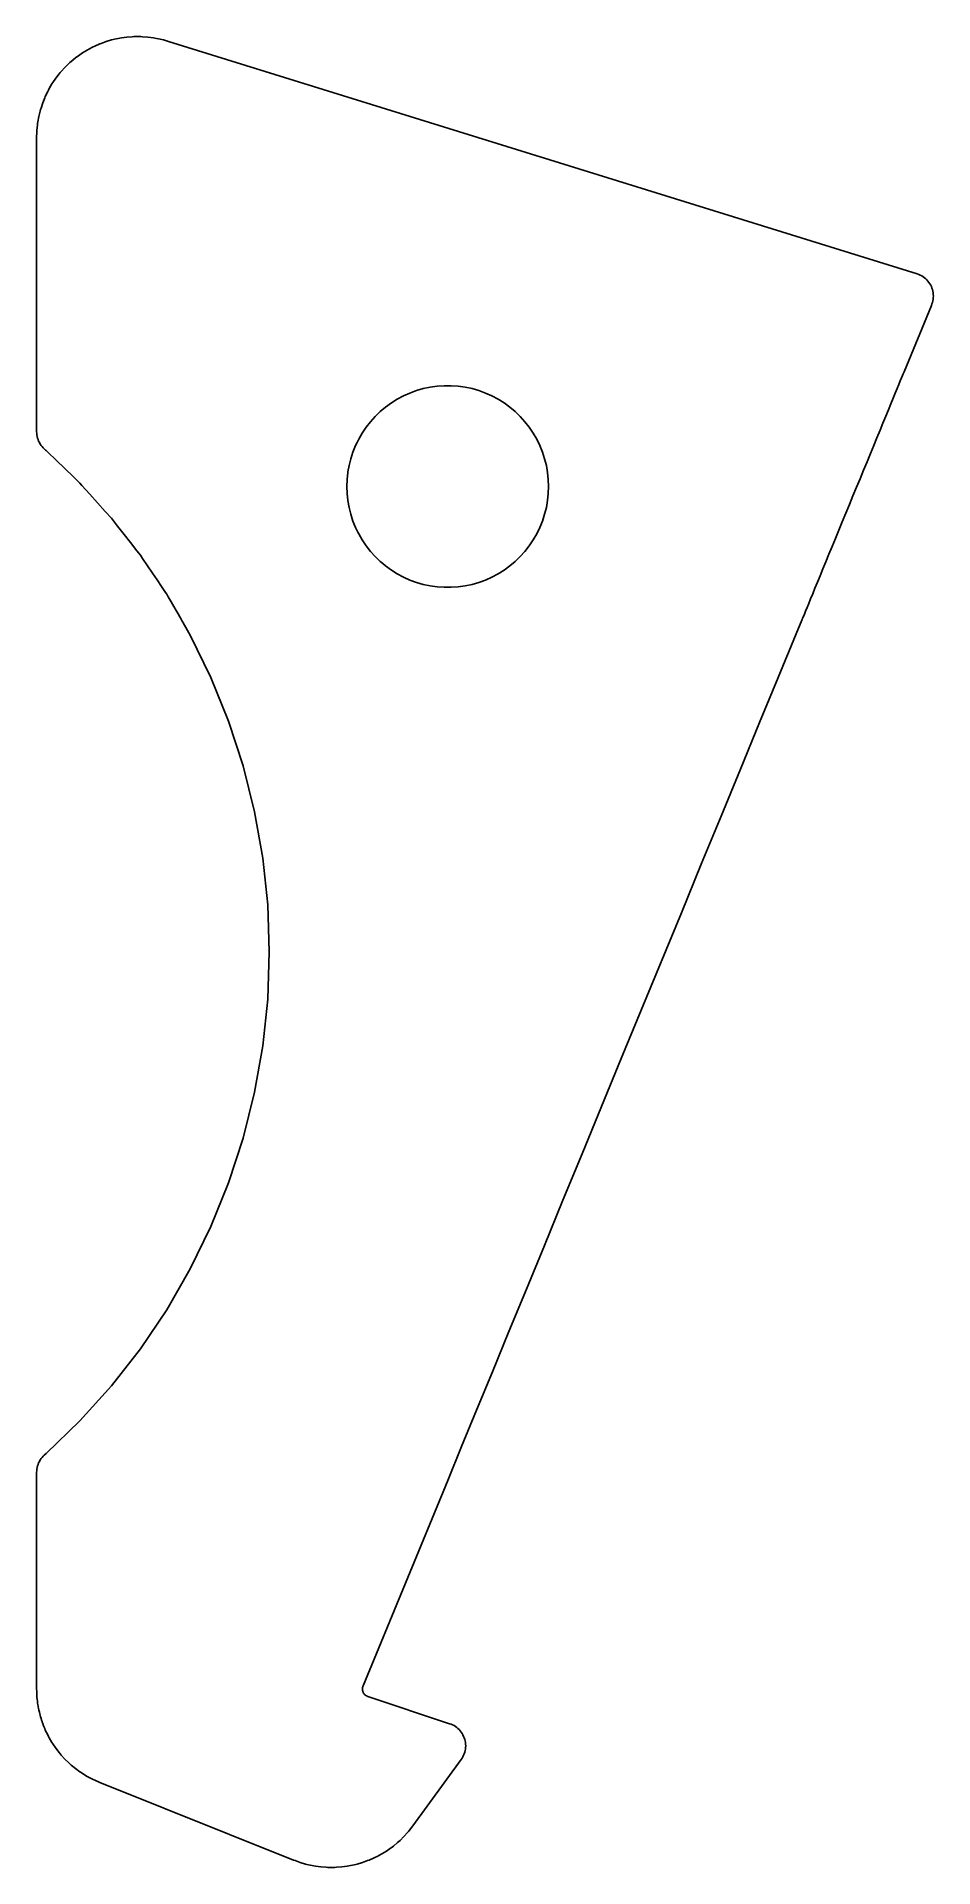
# Model space of a CAD drawing. Header units: metres. Extents: x -3 to 113, y -8 to 228.
import ezdxf

# ---------------------------------------------------------------- set-up
doc = ezdxf.new("R2010")
doc.units = ezdxf.units.M

msp = doc.modelspace()

# ---------------------------------------------------------------- linework, layer by layer
for p, q in [((4.11629, 226.586), (3.5, 226.258)), ((4.30118, 226.684), (4.11629, 226.586)), ((4.49247, 226.769), (4.30118, 226.684)), ((5.13011, 227.053), (4.49247, 226.769)), ((5.32688, 227.125), (5.13011, 227.053)), ((5.98278, 227.364), (5.32688, 227.125)), ((6.65373, 227.556), (5.98278, 227.364)), ((6.85502, 227.614), (6.65373, 227.556)), ((7.05984, 227.657), (6.85502, 227.614)), ((7.74257, 227.803), (7.05984, 227.657)), ((7.94993, 227.832), (7.74257, 227.803)), ((8.64113, 227.929), (7.94993, 227.832)), ((9.33742, 227.977), (8.64113, 227.929)), ((9.54631, 227.992), (9.33742, 227.977)), ((10.4537, 227.992), (9.54631, 227.992)), ((10.6626, 227.977), (10.4537, 227.992)), ((11.3589, 227.929), (10.6626, 227.977)), ((12.0501, 227.832), (11.3589, 227.929)), ((12.2574, 227.803), (12.0501, 227.832)), ((12.9402, 227.657), (12.2574, 227.803)), ((13.145, 227.614), (12.9402, 227.657)), ((13.3463, 227.556), (13.145, 227.614)), ((14.0172, 227.364), (13.3463, 227.556)), ((110.538, 197.409), (14.0172, 227.364)), ((1.15067, 224.515), (0.64858, 224.031)), ((1.3013, 224.661), (1.15067, 224.515)), ((1.46171, 224.795), (1.3013, 224.661)), ((1.9964, 225.244), (1.46171, 224.795)), ((2.56109, 225.654), (1.9964, 225.244)), ((2.73049, 225.777), (2.56109, 225.654)), ((2.90807, 225.888), (2.73049, 225.777)), ((3.5, 226.258), (2.90807, 225.888)), ((-1.02462, 221.889), (-1.37362, 221.284)), ((-0.90753, 222.063), (-1.02462, 221.889)), ((-0.51722, 222.641), (-0.90753, 222.063)), ((-0.0875, 223.191), (-0.51722, 222.641)), ((0.04142, 223.356), (-0.0875, 223.191)), ((0.18154, 223.512), (0.04142, 223.356)), ((0.64858, 224.031), (0.18154, 223.512)), ((-1.95453, 220.093), (-2.216, 219.446)), ((-1.87609, 220.288), (-1.95453, 220.093)), ((-1.57011, 220.915), (-1.87609, 220.288)), ((-1.47832, 221.103), (-1.57011, 220.915)), ((-1.37362, 221.284), (-1.47832, 221.103)), ((-2.71592, 217.703), (-2.83712, 217.015)), ((-2.54706, 218.38), (-2.71592, 217.703)), ((-2.4964, 218.583), (-2.54706, 218.38)), ((-2.43169, 218.782), (-2.4964, 218.583)), ((-2.216, 219.446), (-2.43169, 218.782)), ((-2.97564, 215.698), (-3, 215)), ((-3, 215), (-3, 177.069)), ((-2.96833, 215.907), (-2.97564, 215.698)), ((-2.89537, 216.601), (-2.96833, 215.907)), ((-2.87348, 216.809), (-2.89537, 216.601)), ((-2.83712, 217.015), (-2.87348, 216.809)), ((110.735, 197.337), (110.538, 197.409)), ((110.926, 197.252), (110.735, 197.337)), ((111.111, 197.154), (110.926, 197.252)), ((111.288, 197.043), (111.111, 197.154)), ((111.458, 196.92), (111.288, 197.043)), ((111.618, 196.785), (111.458, 196.92)), ((111.769, 196.64), (111.618, 196.785)), ((111.909, 196.484), (111.769, 196.64)), ((112.038, 196.319), (111.909, 196.484)), ((112.155, 196.146), (112.038, 196.319)), ((112.26, 195.964), (112.155, 196.146)), ((112.351, 195.776), (112.26, 195.964)), ((112.43, 195.582), (112.351, 195.776)), ((112.351, 193.336), (112.43, 193.53)), ((112.494, 195.383), (112.43, 195.582)), ((112.43, 193.53), (112.494, 193.729)), ((112.545, 195.18), (112.494, 195.383)), ((112.494, 193.729), (112.545, 193.932)), ((112.581, 194.973), (112.545, 195.18)), ((112.545, 193.932), (112.581, 194.138)), ((112.603, 194.765), (112.581, 194.973)), ((112.581, 194.138), (112.603, 194.347)), ((112.611, 194.556), (112.603, 194.765)), ((112.603, 194.347), (112.611, 194.556)), ((108.824, 184.77), (112.351, 193.336)), ((108.506, 183.997), (108.633, 184.305)), ((108.633, 184.305), (108.728, 184.537)), ((108.728, 184.537), (108.792, 184.692)), ((108.792, 184.692), (108.824, 184.77)), ((44.3012, 181.684), (45.1301, 182.053)), ((45.1301, 182.053), (45.9828, 182.364)), ((45.9828, 182.364), (46.855, 182.614)), ((46.855, 182.614), (47.7426, 182.803)), ((47.7426, 182.803), (48.6411, 182.929)), ((48.6411, 182.929), (49.5463, 182.992)), ((49.5463, 182.992), (50.4537, 182.992)), ((50.4537, 182.992), (51.3589, 182.929)), ((51.3589, 182.929), (52.2574, 182.803)), ((52.2574, 182.803), (53.145, 182.614)), ((53.145, 182.614), (54.0172, 182.364)), ((54.0172, 182.364), (54.8699, 182.053)), ((54.8699, 182.053), (55.6988, 181.684)), ((107.432, 181.388), (107.702, 182.044)), ((107.702, 182.044), (107.946, 182.636)), ((107.946, 182.636), (108.162, 183.16)), ((108.162, 183.16), (108.349, 183.615)), ((108.349, 183.615), (108.506, 183.997)), ((40.6486, 179.031), (41.3013, 179.661)), ((41.3013, 179.661), (41.9964, 180.244)), ((41.9964, 180.244), (42.7305, 180.777)), ((42.7305, 180.777), (43.5, 181.258)), ((43.5, 181.258), (44.3012, 181.684)), ((55.6988, 181.684), (56.5, 181.258)), ((56.5, 181.258), (57.2695, 180.777)), ((57.2695, 180.777), (58.0036, 180.244)), ((58.0036, 180.244), (58.6987, 179.661)), ((58.6987, 179.661), (59.3514, 179.031)), ((106.475, 179.064), (106.817, 179.894)), ((106.817, 179.894), (107.136, 180.67)), ((107.136, 180.67), (107.432, 181.388)), ((-3, 177.069), (-2.99269, 176.86)), ((38.9754, 176.889), (39.4828, 177.641)), ((39.4828, 177.641), (40.0414, 178.356)), ((40.0414, 178.356), (40.6486, 179.031)), ((59.3514, 179.031), (59.9586, 178.356)), ((59.9586, 178.356), (60.5172, 177.641)), ((60.5172, 177.641), (61.0246, 176.889)), ((105.333, 176.291), (105.731, 177.258)), ((105.731, 177.258), (106.113, 178.184)), ((106.113, 178.184), (106.475, 179.064)), ((-2.99269, 176.86), (-2.9708, 176.652)), ((-2.9708, 176.652), (-2.93444, 176.445)), ((-2.93444, 176.445), (-2.88378, 176.242)), ((-2.88378, 176.242), (-2.81908, 176.043)), ((-2.81908, 176.043), (-2.74064, 175.849)), ((-2.74064, 175.849), (-2.64884, 175.661)), ((-2.64884, 175.661), (-2.54414, 175.479)), ((-2.54414, 175.479), (-2.42705, 175.306)), ((-2.42705, 175.306), (-2.29813, 175.141)), ((-2.29813, 175.141), (-2.15802, 174.985)), ((-2.15802, 174.985), (-2.00739, 174.84)), ((-2.00739, 174.84), (-1.84698, 174.705)), ((-1.84698, 174.705), (-1.78563, 174.654)), ((-1.78563, 174.654), (-1.54768, 174.424)), ((37.784, 174.446), (38.1239, 175.288)), ((38.1239, 175.288), (38.3069, 175.663)), ((38.3069, 175.663), (38.5217, 176.103)), ((38.5217, 176.103), (38.9754, 176.889)), ((61.0246, 176.889), (61.4783, 176.103)), ((61.4783, 176.103), (61.8761, 175.288)), ((61.8761, 175.288), (62.216, 174.446)), ((104.493, 174.252), (104.92, 175.288)), ((104.92, 175.288), (105.333, 176.291)), ((-1.54768, 174.424), (-0.47543, 173.388)), ((-0.47543, 173.388), (0.62443, 172.326)), ((0.62443, 172.326), (1.74654, 171.243)), ((37.1417, 171.896), (37.2841, 172.703)), ((37.2841, 172.703), (37.5036, 173.583)), ((37.5036, 173.583), (37.784, 174.446)), ((62.216, 174.446), (62.4964, 173.583)), ((62.4964, 173.583), (62.7159, 172.703)), ((62.7159, 172.703), (62.8735, 171.809)), ((103.61, 172.106), (104.056, 173.19)), ((104.056, 173.19), (104.493, 174.252)), ((1.74654, 171.243), (2.58256, 170.435)), ((2.58256, 170.435), (2.84591, 170.143)), ((2.84591, 170.143), (3.84596, 169.032)), ((37, 170), (37.0317, 170.907)), ((37.0317, 169.093), (37, 170)), ((37.0317, 170.907), (37.1265, 171.809)), ((37.1265, 171.809), (37.1417, 171.896)), ((62.8735, 171.809), (62.9683, 170.907)), ((62.9683, 170.907), (63, 170)), ((63, 170), (62.9683, 169.093)), ((102.7, 169.896), (103.157, 171.007)), ((103.157, 171.007), (103.61, 172.106)), ((3.84596, 169.032), (4.85091, 167.916)), ((4.85091, 167.916), (5.85585, 166.8)), ((37.1265, 168.191), (37.0317, 169.093)), ((37.2841, 167.297), (37.1265, 168.191)), ((62.8735, 168.191), (62.7159, 167.297)), ((62.9683, 169.093), (62.8735, 168.191)), ((101.323, 166.553), (101.78, 167.664)), ((101.78, 167.664), (102.24, 168.78)), ((102.24, 168.78), (102.7, 169.896)), ((5.85585, 166.8), (6.64586, 165.923)), ((6.64586, 165.923), (7.43689, 164.91)), ((37.5036, 166.417), (37.2841, 167.297)), ((37.784, 165.554), (37.5036, 166.417)), ((38.1239, 164.712), (37.784, 165.554)), ((62.216, 165.554), (61.8761, 164.712)), ((62.4964, 166.417), (62.216, 165.554)), ((62.7159, 167.297), (62.4964, 166.417)), ((100.424, 164.37), (100.87, 165.453)), ((100.87, 165.453), (101.323, 166.553)), ((7.43689, 164.91), (8.2835, 163.826)), ((8.2835, 163.826), (9.11332, 162.764)), ((38.4115, 164.123), (38.1239, 164.712)), ((38.5217, 163.897), (38.4115, 164.123)), ((38.9754, 163.111), (38.5217, 163.897)), ((39.4828, 162.359), (38.9754, 163.111)), ((61.0246, 163.111), (60.5172, 162.359)), ((61.4783, 163.897), (61.0246, 163.111)), ((61.8761, 164.712), (61.4783, 163.897)), ((99.5604, 162.272), (99.9868, 163.307)), ((99.9868, 163.307), (100.424, 164.37)), ((9.11332, 162.764), (9.92232, 161.729)), ((9.92232, 161.729), (10.3845, 161.137)), ((10.3845, 161.137), (10.6625, 160.725)), ((10.6625, 160.725), (11.3149, 159.758)), ((40.0414, 161.644), (39.4828, 162.359)), ((40.6486, 160.969), (40.0414, 161.644)), ((41.3013, 160.339), (40.6486, 160.969)), ((59.3514, 160.969), (58.6987, 160.339)), ((59.9586, 161.644), (59.3514, 160.969)), ((60.5172, 162.359), (59.9586, 161.644)), ((98.7488, 160.301), (99.1471, 161.268)), ((99.1471, 161.268), (99.5604, 162.272)), ((11.3149, 159.758), (11.9394, 158.832)), ((11.9394, 158.832), (12.533, 157.952)), ((41.6378, 160.057), (41.3013, 160.339)), ((41.9964, 159.756), (41.6378, 160.057)), ((42.7305, 159.223), (41.9964, 159.756)), ((43.5, 158.742), (42.7305, 159.223)), ((44.3012, 158.316), (43.5, 158.742)), ((45.1301, 157.947), (44.3012, 158.316)), ((55.6988, 158.316), (54.8699, 157.947)), ((56.5, 158.742), (55.6988, 158.316)), ((57.2695, 159.223), (56.5, 158.742)), ((58.0036, 159.756), (57.2695, 159.223)), ((58.6987, 160.339), (58.0036, 159.756)), ((97.6635, 157.665), (98.0052, 158.495)), ((98.0052, 158.495), (98.3676, 159.375)), ((98.3676, 159.375), (98.7488, 160.301)), ((12.533, 157.952), (13.0928, 157.122)), ((13.0928, 157.122), (13.616, 156.346)), ((13.616, 156.346), (13.7802, 156.103)), ((13.7802, 156.103), (13.9539, 155.802)), ((13.9539, 155.802), (14.3329, 155.146)), ((45.9828, 157.636), (45.1301, 157.947)), ((46.855, 157.386), (45.9828, 157.636)), ((47.7426, 157.197), (46.855, 157.386)), ((48.6411, 157.071), (47.7426, 157.197)), ((49.5463, 157.008), (48.6411, 157.071)), ((50.4537, 157.008), (49.5463, 157.008)), ((51.3589, 157.071), (50.4537, 157.008)), ((52.2574, 157.197), (51.3589, 157.071)), ((53.145, 157.386), (52.2574, 157.197)), ((54.0172, 157.636), (53.145, 157.386)), ((54.8699, 157.947), (54.0172, 157.636)), ((96.7782, 155.515), (97.0485, 156.172)), ((97.0485, 156.172), (97.344, 156.889)), ((97.344, 156.889), (97.6635, 157.665)), ((14.3329, 155.146), (14.6746, 154.554)), ((14.6746, 154.554), (14.9773, 154.03)), ((14.9773, 154.03), (15.2395, 153.575)), ((15.2395, 153.575), (15.4601, 153.193)), ((95.8475, 153.255), (95.9743, 153.563)), ((95.9743, 153.563), (96.1316, 153.945)), ((96.1316, 153.945), (96.3186, 154.399)), ((96.3186, 154.399), (96.5345, 154.923)), ((96.5345, 154.923), (96.7782, 155.515)), ((15.4601, 153.193), (15.6264, 152.905)), ((15.6264, 152.905), (15.6671, 152.835)), ((15.6671, 152.835), (15.7718, 152.653)), ((15.7718, 152.653), (15.8616, 152.498)), ((15.8616, 152.498), (15.9066, 152.42)), ((15.9066, 152.42), (16.8164, 150.844)), ((92.6074, 145.386), (94.9322, 151.032)), ((94.9322, 151.032), (95.6558, 152.79)), ((95.6558, 152.79), (95.6879, 152.867)), ((95.6879, 152.867), (95.7519, 153.023)), ((95.7519, 153.023), (95.8475, 153.255)), ((16.8164, 150.844), (19.4785, 145.386)), ((19.4785, 145.386), (21.7533, 139.756)), ((90.209, 139.562), (92.6074, 145.386)), ((21.7533, 139.756), (23.6298, 133.98)), ((87.749, 133.587), (90.209, 139.562)), ((23.6298, 133.98), (25.0988, 128.088)), ((85.2391, 127.492), (87.749, 133.587)), ((25.0988, 128.088), (26.1533, 122.108)), ((82.6918, 121.305), (85.2391, 127.492)), ((26.1533, 122.108), (26.7881, 116.069)), ((80.1193, 115.058), (82.6918, 121.305)), ((26.7881, 116.069), (27, 110)), ((74.9491, 102.502), (80.1193, 115.058)), ((27, 110), (26.7881, 103.931)), ((26.7881, 103.931), (26.1533, 97.8919)), ((72.3766, 96.2542), (74.9491, 102.502)), ((26.1533, 97.8919), (25.0988, 91.9117)), ((69.8292, 90.0677), (72.3766, 96.2542)), ((25.0988, 91.9117), (23.6298, 86.0195)), ((67.3194, 83.9724), (69.8292, 90.0677)), ((23.6298, 86.0195), (21.7533, 80.2442)), ((64.8593, 77.998), (67.3194, 83.9724)), ((21.7533, 80.2442), (19.4785, 74.6139)), ((62.461, 72.1735), (64.8593, 77.998)), ((19.4785, 74.6139), (16.8164, 69.156)), ((60.1361, 66.5274), (62.461, 72.1735)), ((16.8164, 69.156), (13.7802, 63.897)), ((57.896, 61.0871), (60.1361, 66.5274)), ((13.7802, 63.897), (10.3845, 58.8627)), ((55.7515, 55.8791), (57.896, 61.0871)), ((10.3845, 58.8627), (6.64587, 54.0775)), ((53.7132, 50.9289), (55.7515, 55.8791)), ((6.64587, 54.0775), (2.58256, 49.5647)), ((2.58256, 49.5647), (-1.78564, 45.3464)), ((51.791, 46.2605), (53.7132, 50.9289)), ((-2.29813, 44.8593), (-2.42705, 44.6942)), ((-2.15802, 45.0149), (-2.29813, 44.8593)), ((-2.00739, 45.1603), (-2.15802, 45.0149)), ((-1.78564, 45.3464), (-2.00739, 45.1603)), ((49.9941, 41.8968), (51.791, 46.2605)), ((-2.99269, 43.1402), (-3, 42.9309)), ((-3, 42.9309), (-3, 15)), ((-2.9708, 43.3484), (-2.99269, 43.1402)), ((-2.93444, 43.5546), (-2.9708, 43.3484)), ((-2.88378, 43.7578), (-2.93444, 43.5546)), ((-2.81908, 43.957), (-2.88378, 43.7578)), ((-2.74064, 44.1511), (-2.81908, 43.957)), ((-2.64884, 44.3393), (-2.74064, 44.1511)), ((-2.54414, 44.5206), (-2.64884, 44.3393)), ((-2.42705, 44.6942), (-2.54414, 44.5206)), ((39.0865, 15.4068), (49.9941, 41.8968)), ((-3, 15), (-2.99026, 14.721)), ((-2.99026, 14.721), (-2.98056, 14.4433)), ((-2.98056, 14.4433), (-2.97564, 14.3024)), ((-2.97564, 14.3024), (-2.96833, 14.0932)), ((39, 15), (39.0024, 15.0698)), ((39.0024, 14.9302), (39, 15)), ((39.0024, 15.0698), (39.0097, 15.1392)), ((39.0097, 14.8608), (39.0024, 14.9302)), ((39.0097, 15.1392), (39.0219, 15.2079)), ((39.0219, 14.7921), (39.0097, 14.8608)), ((39.0219, 15.2079), (39.0387, 15.2756)), ((39.0387, 14.7244), (39.0219, 14.7921)), ((39.0387, 15.2756), (39.0603, 15.342)), ((39.0603, 14.658), (39.0387, 14.7244)), ((39.0603, 15.342), (39.0865, 15.4068)), ((39.0865, 14.5933), (39.0603, 14.658)), ((39.1171, 14.5305), (39.0865, 14.5933)), ((39.152, 14.4701), (39.1171, 14.5305)), ((39.191, 14.4122), (39.152, 14.4701)), ((39.2339, 14.3572), (39.191, 14.4122)), ((39.2807, 14.3053), (39.2339, 14.3572)), ((39.3309, 14.2569), (39.2807, 14.3053)), ((39.3843, 14.212), (39.3309, 14.2569)), ((39.4408, 14.171), (39.3843, 14.212)), ((39.5, 14.134), (39.4408, 14.171)), ((-2.96833, 14.0932), (-2.95006, 13.9193)), ((-2.95006, 13.9193), (-2.92577, 13.6882)), ((-2.92577, 13.6882), (-2.89786, 13.4227)), ((-2.89786, 13.4227), (-2.89537, 13.399)), ((-2.89537, 13.399), (-2.87348, 13.1908)), ((-2.87348, 13.1908), (-2.83712, 12.9845)), ((-2.83712, 12.9845), (-2.79565, 12.7493)), ((-2.79565, 12.7493), (-2.7514, 12.4984)), ((-2.7514, 12.4984), (-2.71592, 12.2971)), ((-2.71592, 12.2971), (-2.70581, 12.2566)), ((-2.70581, 12.2566), (-2.6481, 12.0251)), ((-2.6481, 12.0251), (-2.59324, 11.8051)), ((-2.59324, 11.8051), (-2.54706, 11.6199)), ((39.5616, 14.1012), (39.5, 14.134)), ((39.6254, 14.0728), (39.5616, 14.1012)), ((39.691, 14.0489), (39.6254, 14.0728)), ((50.2406, 10.5324), (39.691, 14.0489)), ((-2.54706, 11.6199), (-2.4964, 11.4167)), ((-2.4964, 11.4167), (-2.43169, 11.2176)), ((-2.43169, 11.2176), (-2.42446, 11.1953)), ((-2.42446, 11.1953), (-2.36145, 11.0014)), ((-2.36145, 11.0014), (-2.30313, 10.8219)), ((-2.30313, 10.8219), (-2.27354, 10.7308)), ((-2.27354, 10.7308), (-2.216, 10.5537)), ((-2.216, 10.5537), (-2.15759, 10.4092)), ((-2.15759, 10.4092), (-2.14531, 10.3788)), ((-2.14531, 10.3788), (-2.09943, 10.2652)), ((-2.09943, 10.2652), (-2.02099, 10.0711)), ((-2.02099, 10.0711), (-2.02099, 10.0711)), ((-2.02099, 10.0711), (-1.95453, 9.90657)), ((-1.95453, 9.90657), (-1.87609, 9.71242)), ((-1.87609, 9.71242), (-1.57011, 9.08507)), ((50.4373, 10.4608), (50.2406, 10.5324)), ((50.6286, 10.3756), (50.4373, 10.4608)), ((50.8135, 10.2773), (50.6286, 10.3756)), ((50.9911, 10.1664), (50.8135, 10.2773)), ((51.1605, 10.0433), (50.9911, 10.1664)), ((51.3209, 9.90868), (51.1605, 10.0433)), ((51.4715, 9.76322), (51.3209, 9.90868)), ((51.6116, 9.60761), (51.4715, 9.76322)), ((51.7406, 9.4426), (51.6116, 9.60761)), ((51.8577, 9.269), (51.7406, 9.4426)), ((-1.57011, 9.08507), (-1.47832, 8.89687)), ((-1.47832, 8.89687), (-1.37362, 8.71553)), ((-1.37362, 8.71553), (-1.02462, 8.11105)), ((-1.02462, 8.11105), (-0.90753, 7.93745)), ((-0.90753, 7.93745), (-0.51722, 7.35879)), ((-0.51722, 7.35879), (-0.0875, 6.80877)), ((51.9624, 9.08766), (51.8577, 9.269)), ((52.0541, 8.89945), (51.9624, 9.08766)), ((52.1326, 8.70531), (52.0541, 8.89945)), ((52.1973, 8.50616), (52.1326, 8.70531)), ((52.248, 8.30298), (52.1973, 8.50616)), ((52.2843, 8.09676), (52.248, 8.30298)), ((52.248, 7.05551), (52.2843, 7.26173)), ((52.3062, 7.88851), (52.2843, 8.09676)), ((52.2843, 7.26173), (52.3062, 7.46998)), ((52.3135, 7.67924), (52.3062, 7.88851)), ((52.3062, 7.46998), (52.3135, 7.67924)), ((-0.0875, 6.80877), (0.04142, 6.64376)), ((0.04142, 6.64376), (0.18154, 6.48815)), ((0.18154, 6.48815), (0.64858, 5.96944)), ((0.64858, 5.96944), (1.15067, 5.48458)), ((1.15067, 5.48458), (1.3013, 5.33912)), ((1.3013, 5.33912), (1.46171, 5.20452)), ((1.46171, 5.20452), (1.9964, 4.75586)), ((1.9964, 4.75586), (2.56109, 4.34559)), ((45.5172, -2.64121), (51.7406, 5.91589)), ((51.7406, 5.91589), (51.8577, 6.08949)), ((51.8577, 6.08949), (51.9624, 6.27083)), ((51.9624, 6.27083), (52.0541, 6.45904)), ((52.0541, 6.45904), (52.1326, 6.65318)), ((52.1326, 6.65318), (52.1973, 6.85233)), ((52.1973, 6.85233), (52.248, 7.05551)), ((2.56109, 4.34559), (2.73049, 4.22251)), ((2.73049, 4.22251), (2.90807, 4.11155)), ((2.90807, 4.11155), (3.5, 3.74167)), ((3.5, 3.74167), (4.11629, 3.41398)), ((4.11629, 3.41398), (4.30118, 3.31568)), ((4.30118, 3.31568), (4.49247, 3.23051)), ((4.49247, 3.23051), (5.13011, 2.94661)), ((5.13011, 2.94661), (30.1301, -7.05339)), ((43.5383, -4.79548), (43.6987, -4.66088)), ((43.6987, -4.66088), (43.8493, -4.51542)), ((43.8493, -4.51542), (44.3514, -4.03056)), ((44.3514, -4.03056), (44.8185, -3.51185)), ((44.8185, -3.51185), (44.9586, -3.35624)), ((44.9586, -3.35624), (45.0875, -3.19123)), ((45.0875, -3.19123), (45.5172, -2.64121)), ((30.1301, -7.05339), (30.3269, -7.12501)), ((39.6731, -7.12501), (39.8699, -7.05339)), ((39.8699, -7.05339), (40.5075, -6.76949)), ((40.5075, -6.76949), (40.6988, -6.68432)), ((40.6988, -6.68432), (40.8837, -6.58602)), ((40.8837, -6.58602), (41.5, -6.25833)), ((41.5, -6.25833), (42.0919, -5.88845)), ((42.0919, -5.88845), (42.2695, -5.77749)), ((42.2695, -5.77749), (42.4389, -5.65441)), ((42.4389, -5.65441), (43.0036, -5.24414)), ((43.0036, -5.24414), (43.5383, -4.79548)), ((30.3269, -7.12501), (30.9828, -7.36373)), ((30.9828, -7.36373), (31.6537, -7.55613)), ((31.6537, -7.55613), (31.855, -7.61384)), ((31.855, -7.61384), (32.0598, -7.65738)), ((32.0598, -7.65738), (32.7426, -7.8025)), ((32.7426, -7.8025), (32.9499, -7.83164)), ((32.9499, -7.83164), (33.6411, -7.92878)), ((33.6411, -7.92878), (34.3374, -7.97747)), ((34.3374, -7.97747), (34.5463, -7.99208)), ((34.5463, -7.99208), (35.4537, -7.99208)), ((35.4537, -7.99208), (35.6626, -7.97747)), ((35.6626, -7.97747), (36.3589, -7.92878)), ((36.3589, -7.92878), (37.0501, -7.83164)), ((37.0501, -7.83164), (37.2574, -7.8025)), ((37.2574, -7.8025), (37.9402, -7.65738)), ((37.9402, -7.65738), (38.145, -7.61384)), ((38.145, -7.61384), (38.3463, -7.55613)), ((38.3463, -7.55613), (39.0172, -7.36373)), ((39.0172, -7.36373), (39.6731, -7.12501))]:
    msp.add_line(p, q)

doc.saveas('drawing.dxf')
